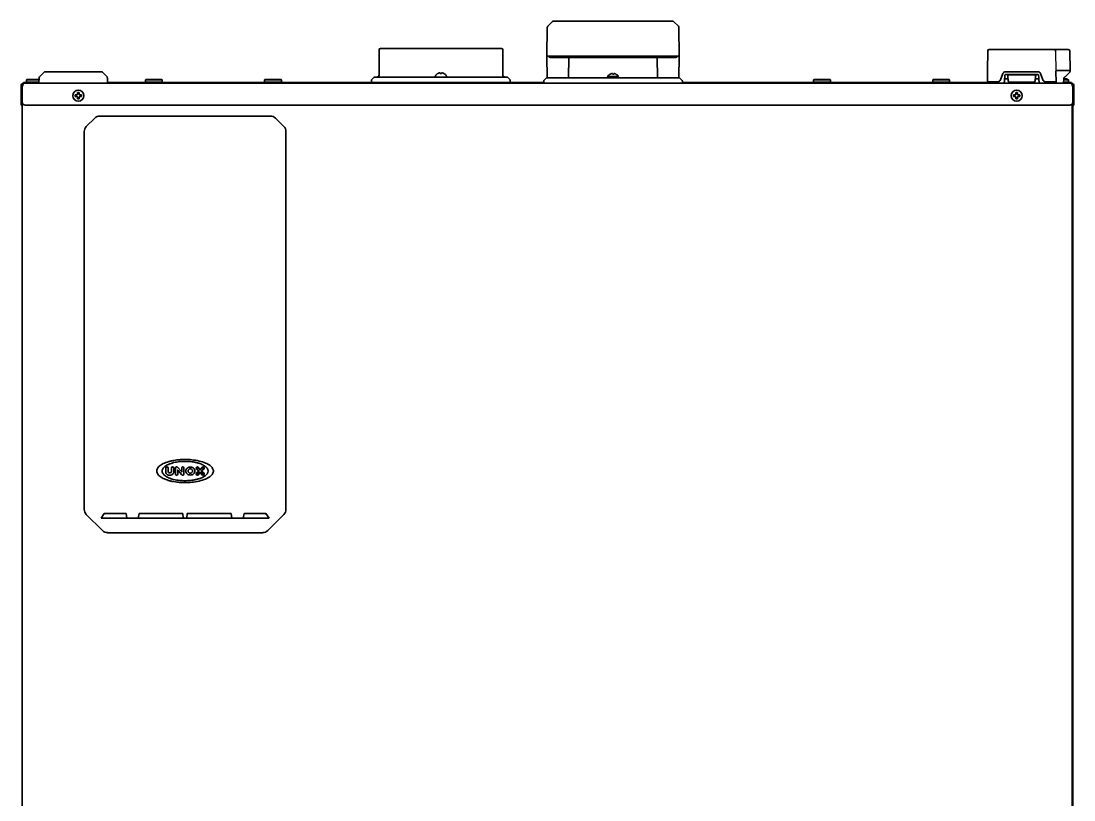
# Model space of a CAD drawing. Header units: inches. Extents: x 90 to 4162, y -443 to 3471.
# Drawn here: x 90 to 841, y 1754 to 2310 of the extents above; entities that cross this region are included whole.
import ezdxf

# ---------------------------------------------------------------- set-up
doc = ezdxf.new("R2010")
doc.units = ezdxf.units.IN
doc.layers.add('1', color=7, linetype='Continuous', true_color=0xffffff)

msp = doc.modelspace()

# ---------------------------------------------------------------- linework, layer by layer
msp.add_line((827.99, 2288.47), (828.25, 2273.44))
at = {"layer": '1', "color": 7, "linetype": 'Continuous', "lineweight": 35}
for p, q in [((469, 2309.47), (465.51, 2306.04)), ((469.7, 2309.76), (554.61, 2309.76)), ((558.8, 2306.04), (555.31, 2309.47)), ((465.21, 2305.35), (464.86, 2284.76)), ((559.46, 2284.76), (559.1, 2305.35)), ((345.1, 2289.26), (345.1, 2271.26)), ((345.1, 2289.26), (345.1, 2271.26)), ((351.2, 2290.26), (346.1, 2290.26)), ((351.2, 2290.26), (346.1, 2290.26)), ((351.2, 2290.26), (361.18, 2290.26)), ((351.2, 2290.26), (361.18, 2290.26)), ((361.18, 2290.26), (364.19, 2290.26)), ((361.18, 2290.26), (364.19, 2290.26)), ((364.19, 2290.26), (414.35, 2290.26)), ((364.19, 2290.26), (414.35, 2290.26)), ((414.35, 2290.26), (417.36, 2290.26)), ((414.35, 2290.26), (417.36, 2290.26)), ((417.36, 2290.26), (427.34, 2290.26)), ((417.36, 2290.26), (427.34, 2290.26)), ((432.44, 2290.26), (427.34, 2290.26)), ((432.44, 2290.26), (427.34, 2290.26)), ((433.44, 2271.26), (433.44, 2289.26)), ((433.44, 2271.26), (433.44, 2289.26)), ((779.62, 2288.47), (779.37, 2274.46)), ((780.62, 2289.46), (780.64, 2289.46)), ((780.64, 2289.46), (780.73, 2289.46)), ((780.76, 2289.46), (786.37, 2289.46)), ((786.37, 2289.46), (786.98, 2289.46)), ((788.93, 2289.46), (790.56, 2289.46)), ((792.37, 2289.46), (815.37, 2289.46)), ((817.19, 2289.46), (818.82, 2289.46)), ((820.76, 2289.46), (821.37, 2289.46)), ((821.37, 2289.46), (826.99, 2289.46)), ((826.99, 2289.46), (835.44, 2289.46)), ((835.44, 2289.46), (837.13, 2289.46)), ((838.13, 2288.47), (838.37, 2274.46)), ((512.16, 2284.76), (464.86, 2284.76)), ((464.86, 2284.76), (465.13, 2269.26)), ((556.64, 2283.76), (467.67, 2283.76)), ((480.65, 2283.76), (480.4, 2269.26)), ((559.46, 2284.76), (512.16, 2284.76)), ((543.91, 2269.26), (543.66, 2283.76)), ((559.18, 2269.26), (559.46, 2284.76)), ((102.79, 2269.88), (106.08, 2273.16)), ((106.79, 2273.46), (108.37, 2273.46)), ((108.37, 2273.46), (145.37, 2273.46)), ((145.37, 2273.46), (146.96, 2273.46)), ((150.95, 2269.88), (147.66, 2273.16)), ((385.27, 2270.36), (385.27, 2270.16)), ((386.97, 2272.2), (386.97, 2272.23)), ((391.57, 2272.23), (391.57, 2272.2)), ((393.27, 2270.16), (393.27, 2270.36)), ((508.16, 2269.86), (508.16, 2269.66)), ((509.86, 2271.71), (509.86, 2271.73)), ((514.46, 2271.73), (514.46, 2271.71)), ((516.16, 2269.66), (516.16, 2269.86)), ((779.37, 2266.46), (779.37, 2272.99)), ((790.49, 2272.26), (788.86, 2267.77)), ((815.37, 2273.58), (792.37, 2273.58)), ((814.94, 2271.71), (792.8, 2271.71)), ((793.84, 2271.46), (793.82, 2271.71)), ((793.84, 2271.46), (794.35, 2271.46)), ((793.9, 2270.96), (793.84, 2271.46)), ((793.98, 2270.19), (793.9, 2270.96)), ((794.31, 2267.01), (793.98, 2270.19)), ((813.4, 2271.46), (794.35, 2271.46)), ((813.4, 2271.46), (813.9, 2271.46)), ((813.77, 2270.19), (813.43, 2267.01)), ((813.85, 2270.96), (813.77, 2270.19)), ((813.9, 2271.46), (813.85, 2270.96)), ((813.9, 2271.46), (813.93, 2271.71)), ((818.88, 2267.77), (817.25, 2272.26)), ((828.25, 2273.44), (828.37, 2266.46)), ((836.32, 2274.46), (829.25, 2274.46)), ((834.66, 2269.75), (838.14, 2273.22)), ((838.37, 2274.46), (836.32, 2274.46)), ((838.37, 2274.46), (838.36, 2273.74)), ((89.57, 2263.54), (89.57, 2263.66)), ((89.57, 2262.7), (89.57, 2263.54)), ((89.57, 2262.7), (89.57, 2251.66)), ((90.37, 2263.54), (90.37, 2263.66)), ((90.37, 2263.54), (90.37, 2262.7)), ((90.37, 2262.7), (90.37, 2251.66)), ((90.47, 2262.7), (90.47, 2251.66)), ((90.71, 2263.66), (90.66, 2263.54)), ((91.37, 2265.96), (93.37, 2265.96)), ((91.37, 2265.46), (91.37, 2265.96)), ((91.62, 2265.46), (91.37, 2265.46)), ((91.62, 2265.46), (91.6, 2265.45)), ((91.62, 2265.46), (839.12, 2265.46)), ((93.62, 2267.96), (93.37, 2267.71)), ((102.45, 2267.71), (93.37, 2267.71)), ((93.37, 2267.71), (93.37, 2266.21)), ((93.37, 2266.21), (102.4, 2266.21)), ((93.37, 2266.21), (93.62, 2265.96)), ((102.39, 2265.96), (93.37, 2265.96)), ((102.46, 2267.96), (93.62, 2267.96)), ((102.37, 2265.46), (102.5, 2269.21)), ((151.24, 2269.21), (151.37, 2265.46)), ((151.35, 2265.96), (151.72, 2265.96)), ((151.72, 2265.96), (152.08, 2265.96)), ((287.96, 2265.96), (152.08, 2265.96)), ((178.62, 2267.96), (178.37, 2267.71)), ((190.37, 2267.71), (178.37, 2267.71)), ((178.37, 2267.71), (178.37, 2266.21)), ((178.37, 2266.21), (190.37, 2266.21)), ((178.37, 2266.21), (178.62, 2265.96)), ((190.12, 2267.96), (178.62, 2267.96)), ((190.37, 2267.71), (190.12, 2267.96)), ((190.12, 2265.96), (190.37, 2266.21)), ((190.37, 2266.21), (190.37, 2267.71)), ((263.62, 2267.96), (263.37, 2267.71)), ((275.37, 2267.71), (263.37, 2267.71)), ((263.37, 2267.71), (263.37, 2266.21)), ((263.37, 2266.21), (275.37, 2266.21)), ((263.37, 2266.21), (263.62, 2265.96)), ((275.12, 2267.96), (263.62, 2267.96)), ((275.37, 2267.71), (275.12, 2267.96)), ((275.12, 2265.96), (275.37, 2266.21)), ((275.37, 2266.21), (275.37, 2267.71)), ((287.96, 2265.96), (288.66, 2265.96)), ((288.66, 2265.96), (290.08, 2265.96)), ((290.08, 2265.96), (290.79, 2265.96)), ((339.77, 2265.96), (290.79, 2265.96)), ((339.77, 2267.34), (339.77, 2265.96)), ((339.77, 2267.34), (339.77, 2265.96)), ((339.77, 2265.96), (438.77, 2265.96)), ((339.77, 2265.96), (462.66, 2265.96)), ((341.48, 2269.46), (340.06, 2268.05)), ((341.48, 2269.46), (340.06, 2268.05)), ((342.18, 2269.76), (436.35, 2269.76)), ((342.18, 2269.76), (436.35, 2269.76)), ((438.48, 2268.05), (437.06, 2269.46)), ((438.48, 2268.05), (437.06, 2269.46)), ((438.77, 2265.96), (438.77, 2267.34)), ((438.77, 2265.96), (438.77, 2267.34)), ((462.66, 2266.84), (462.66, 2265.46)), ((462.66, 2266.84), (462.66, 2265.46)), ((464.36, 2268.96), (462.95, 2267.55)), ((464.36, 2268.96), (462.95, 2267.55)), ((465.07, 2269.26), (559.24, 2269.26)), ((465.07, 2269.26), (559.24, 2269.26)), ((561.36, 2267.55), (559.95, 2268.96)), ((561.36, 2267.55), (559.95, 2268.96)), ((639.96, 2265.96), (561.65, 2265.96)), ((561.66, 2265.46), (561.66, 2266.84)), ((561.66, 2265.46), (561.66, 2266.84)), ((639.96, 2265.96), (640.66, 2265.96)), ((640.66, 2265.96), (642.08, 2265.96)), ((642.08, 2265.96), (642.79, 2265.96)), ((778.66, 2265.96), (642.79, 2265.96)), ((655.62, 2267.96), (655.37, 2267.71)), ((655.37, 2267.71), (655.37, 2266.21)), ((667.37, 2267.71), (655.37, 2267.71)), ((655.37, 2266.21), (667.37, 2266.21)), ((655.37, 2266.21), (655.62, 2265.96)), ((667.12, 2267.96), (655.62, 2267.96)), ((667.37, 2267.71), (667.12, 2267.96)), ((667.12, 2265.96), (667.37, 2266.21)), ((667.37, 2266.21), (667.37, 2267.71)), ((740.62, 2267.96), (740.37, 2267.71)), ((740.37, 2267.71), (740.37, 2266.21)), ((752.37, 2267.71), (740.37, 2267.71)), ((740.37, 2266.21), (752.37, 2266.21)), ((740.37, 2266.21), (740.62, 2265.96)), ((752.12, 2267.96), (740.62, 2267.96)), ((752.37, 2267.71), (752.12, 2267.96)), ((752.12, 2265.96), (752.37, 2266.21)), ((752.37, 2266.21), (752.37, 2267.71)), ((778.66, 2265.96), (779.02, 2265.96)), ((779.02, 2265.96), (779.42, 2265.96)), ((779.38, 2266.19), (779.37, 2266.46)), ((786.37, 2266.46), (779.37, 2266.46)), ((786.98, 2266.46), (786.37, 2266.46)), ((791.64, 2268.46), (792.65, 2268.46)), ((794.16, 2268.46), (792.65, 2268.46)), ((795.3, 2266.11), (812.44, 2266.11)), ((815.1, 2268.46), (813.58, 2268.46)), ((815.1, 2268.46), (816.1, 2268.46)), ((821.37, 2266.46), (820.76, 2266.46)), ((828.37, 2266.46), (821.37, 2266.46)), ((828.37, 2266.46), (828.37, 2266.24)), ((833.86, 2268.71), (833.8, 2265.46)), ((833.81, 2266.21), (837.37, 2266.21)), ((837.37, 2265.96), (833.81, 2265.96)), ((837.12, 2267.96), (833.84, 2267.96)), ((837.37, 2267.71), (833.84, 2267.71)), ((833.85, 2268.43), (835.82, 2268.43)), ((837.37, 2267.71), (837.12, 2267.96)), ((837.12, 2265.96), (837.37, 2266.21)), ((837.37, 2266.21), (837.37, 2267.71)), ((839.37, 2265.96), (837.37, 2265.96)), ((839.14, 2265.45), (839.12, 2265.46)), ((839.12, 2265.46), (839.37, 2265.46)), ((839.37, 2265.96), (839.37, 2265.46)), ((840.08, 2263.54), (840.03, 2263.66)), ((840.27, 2262.7), (840.27, 2251.66)), ((840.37, 2263.66), (840.37, 2263.54)), ((840.37, 2262.7), (840.37, 2263.54)), ((840.37, 2262.7), (840.37, 2251.66)), ((841.17, 2263.66), (841.17, 2263.54)), ((841.17, 2263.54), (841.17, 2262.7)), ((841.17, 2262.7), (841.17, 2251.66)), ((90.37, 2261.71), (90.47, 2261.71)), ((129.97, 2258.76), (130.47, 2258.76)), ((130.47, 2258.76), (130.97, 2258.76)), ((799.77, 2258.76), (800.27, 2258.76)), ((800.27, 2258.76), (800.77, 2258.76)), ((840.27, 2261.71), (840.37, 2261.71)), ((89.57, 2249.66), (89.57, 2251.66)), ((90.37, 2249.66), (89.57, 2249.66)), ((90.37, 2251.66), (90.37, 2249.66)), ((90.37, 1254.96), (90.37, 2249.66)), ((838.27, 2249.66), (92.47, 2249.66)), ((130.47, 2254.16), (129.97, 2254.16)), ((130.97, 2254.16), (130.47, 2254.16)), ((800.27, 2254.16), (799.77, 2254.16)), ((800.77, 2254.16), (800.27, 2254.16)), ((839.87, 2250.46), (839.87, 1347.5)), ((840.37, 2249.66), (840.37, 2251.66)), ((840.37, 2249.66), (840.37, 1254.96)), ((841.17, 2249.66), (840.37, 2249.66)), ((841.17, 2249.66), (841.17, 2251.66)), ((136.13, 2234.42), (142.21, 2240.49)), ((145.75, 2241.96), (267.6, 2241.96)), ((271.13, 2240.49), (277.21, 2234.42)), ((134.67, 2230.88), (134.67, 1961.03)), ((278.67, 2230.88), (278.67, 1961.03)), ((192.85, 1990.53), (192.85, 1987.87)), ((194.56, 1988.08), (194.56, 1990.53)), ((196.91, 1990.53), (196.91, 1988.08)), ((198.62, 1987.87), (198.62, 1990.53)), ((199.93, 1990.8), (199.93, 1986.11)), ((200.86, 1991.39), (200.52, 1991.39)), ((200.52, 1985.53), (200.81, 1985.53)), ((204.24, 1987.8), (201.3, 1991.19)), ((201.4, 1986.11), (201.4, 1989.08)), ((201.48, 1989.11), (204.43, 1985.73)), ((204.33, 1990.8), (204.33, 1987.83)), ((204.87, 1985.53), (205.21, 1985.53)), ((205.21, 1991.39), (204.91, 1991.39)), ((205.79, 1986.11), (205.79, 1990.8)), ((214.77, 1989.72), (216, 1988.49)), ((216, 1988.42), (214.77, 1987.19)), ((216.75, 1988.46), (215.13, 1990.08)), ((215.13, 1986.83), (216.75, 1988.46)), ((215.79, 1990.74), (217.41, 1989.12)), ((217.41, 1987.8), (215.79, 1986.17)), ((217.38, 1989.87), (216.15, 1991.1)), ((216.15, 1985.81), (217.38, 1987.04)), ((217.41, 1989.12), (219.04, 1990.74)), ((219.04, 1986.17), (217.41, 1987.8)), ((218.67, 1991.1), (217.45, 1989.87)), ((217.45, 1987.04), (218.67, 1985.81)), ((219.7, 1990.08), (218.07, 1988.46)), ((218.07, 1988.46), (219.7, 1986.83)), ((218.83, 1988.49), (220.06, 1989.72)), ((220.06, 1987.19), (218.83, 1988.42)), ((147.72, 1945.92), (136.13, 1957.5)), ((146.76, 1954.75), (148.94, 1958.02)), ((146.76, 1954.75), (165.17, 1954.75)), ((149.24, 1958.05), (151.37, 1958.16)), ((152.07, 1958.17), (163.61, 1958.17)), ((164.61, 1958.12), (165.17, 1954.75)), ((165.17, 1954.75), (173.27, 1954.75)), ((173.27, 1954.75), (173.83, 1958.12)), ((173.27, 1954.75), (205.4, 1954.75)), ((174.83, 1958.17), (204.12, 1958.17)), ((205.12, 1958.12), (205.4, 1954.75)), ((205.4, 1954.75), (207.95, 1954.75)), ((208.23, 1958.12), (207.95, 1954.75)), ((207.95, 1954.75), (240.07, 1954.75)), ((209.23, 1958.17), (238.51, 1958.17)), ((239.51, 1958.12), (240.07, 1954.75)), ((240.07, 1954.75), (248.17, 1954.75)), ((248.17, 1954.75), (248.73, 1958.12)), ((248.17, 1954.75), (266.59, 1954.75)), ((249.73, 1958.17), (261.28, 1958.17)), ((261.97, 1958.16), (264.1, 1958.05)), ((264.41, 1958.02), (266.59, 1954.75)), ((277.21, 1957.5), (265.63, 1945.92)), ((151.25, 1944.45), (262.09, 1944.45))]:
    msp.add_line(p, q, dxfattribs=at)
for centre, radius in [((130.47, 2256.46), 4), ((800.27, 2256.46), 4), ((210.43, 1988.46), 1.59)]:
    msp.add_circle(centre, radius, dxfattribs=at)
for centre, radius, start, end in [((469.7, 2308.76), 1, 90, 134.5), ((554.61, 2308.76), 1, 45.5, 90), ((466.21, 2305.33), 1, 134.5, 179), ((558.1, 2305.33), 1, 1, 45.5), ((346.1, 2289.26), 1, 90, 180), ((346.1, 2289.26), 1, 90, 180), ((432.44, 2289.26), 1, 0, 90), ((432.44, 2289.26), 1, 0, 90), ((780.62, 2288.46), 1, 90, 179), ((826.99, 2288.46), 1, 1, 90), ((837.13, 2288.46), 1, 1, 90), ((103.5, 2269.17), 1, 135, 178), ((106.79, 2272.46), 1, 90, 135), ((146.96, 2272.46), 1, 45, 90), ((150.24, 2269.17), 1, 2, 45), ((343.6, 2271.26), 1.5, 270, 0), ((343.6, 2271.26), 1.5, 270, 0), ((385.67, 2270.36), 0.4, 149.69882, 180), ((385.67, 2270.16), 0.4, 180, 270), ((389.47, 2268.14), 4.8, 121.58373, 149.69882), ((389.27, 2268.45), 3.78, 90.00345, 97.60407), ((389.27, 2268.45), 3.78, 82.39595, 89.99653), ((389.07, 2268.14), 4.8, 30.30118, 58.41865), ((392.87, 2270.16), 0.4, 270, 0), ((392.87, 2270.36), 0.4, 0, 30.30118), ((434.94, 2271.26), 1.5, 180, 270), ((434.94, 2271.26), 1.5, 180, 270), ((829.25, 2273.46), 1, 90, 181), ((837.61, 2273.75), 0.75, 315, 359), ((92.47, 2262.7), 2, 155, 180), ((340.77, 2267.34), 1, 135, 180), ((340.77, 2267.34), 1, 135, 180), ((342.18, 2268.76), 1, 90, 135), ((342.18, 2268.76), 1, 90, 135), ((436.35, 2268.76), 1, 45, 90), ((436.35, 2268.76), 1, 45, 90), ((437.77, 2267.34), 1, 0, 45), ((437.77, 2267.34), 1, 0, 45), ((463.66, 2266.84), 1, 135, 180), ((463.66, 2266.84), 1, 135, 180), ((465.07, 2268.26), 1, 90, 135), ((465.07, 2268.26), 1, 90, 135), ((559.24, 2268.26), 1, 45, 90), ((559.24, 2268.26), 1, 45, 90), ((560.66, 2266.84), 1, 0, 45), ((560.66, 2266.84), 1, 0, 45), ((780.13, 2266.21), 0.75, 181, 270), ((795.3, 2267.11), 1, 186, 270), ((812.44, 2267.11), 1, 270, 354.00002), ((827.57, 2266.26), 0.8, 270, 359), ((834.86, 2268.67), 1, 116.76457, 179), ((833.96, 2270.46), 1, 296.76457, 315), ((835.82, 2267.43), 1, 31.9695, 90), ((838.27, 2262.7), 2, 0, 25), ((92.47, 2251.66), 2, 180, 270), ((838.27, 2251.66), 2, 270, 0), ((193.71, 1990.53), 0.854, 0, 180), ((195.05, 1987.87), 2.2, 180, 246.42182), ((195.73, 1989.43), 3.91, 246.42182, 293.57818), ((195.54, 1988.08), 0.976, 180, 262.33774), ((195.73, 1989.53), 2.44, 262.33774, 277.66226), ((195.93, 1988.08), 0.976, 277.66226, 0), ((197.76, 1990.53), 0.854, 0, 180), ((196.42, 1987.87), 2.2, 293.57818, 0), ((200.52, 1990.8), 0.586, 90, 180), ((200.52, 1986.11), 0.586, 180, 270), ((200.81, 1986.11), 0.586, 270, 0), ((200.86, 1990.8), 0.586, 40.99999, 90), ((201.45, 1989.08), 0.0488, 41.00004, 180), ((204.28, 1987.83), 0.0488, 221.00004, 0), ((204.91, 1990.8), 0.586, 90, 180), ((204.87, 1986.11), 0.586, 220.99999, 270), ((205.21, 1990.8), 0.586, 0, 90), ((205.21, 1986.11), 0.586, 270, 0), ((215.46, 1990.41), 0.976, 45, 225), ((215.46, 1986.5), 0.976, 135.00002, 315), ((215.46, 1990.41), 0.466, 45, 225), ((215.46, 1986.5), 0.466, 135.00003, 315), ((215.96, 1988.46), 0.0488, 315, 45), ((217.41, 1989.91), 0.0488, 225, 315), ((217.41, 1987.01), 0.0488, 45, 135), ((219.37, 1990.41), 0.976, 315, 134.99998), ((219.37, 1986.5), 0.976, 225, 45), ((218.86, 1988.46), 0.0488, 135, 225), ((219.37, 1990.41), 0.466, 315, 134.99997), ((219.37, 1986.5), 0.466, 225.00003, 44.99997)]:
    msp.add_arc(centre, radius, start, end, dxfattribs=at)
msp.add_ellipse((512.16, 2270.06), major_axis=(3.95, 0), ratio=0.008727, dxfattribs=at)
for centre, major_axis, ratio, start_param, end_param in [((792.8, 2270.71), (-1, 0), 1, 4.712389, 4.92927), ((814.94, 2270.71), (-0.994, 0.111), 1, 4.606666, 4.823547), ((512.16, 2269.26), (2.2, 0), 0.008727, 1.570796, 2.807111), ((512.16, 2269.26), (2.2, 0), 0.008727, 0.418715, 1.570796), ((145.75, 2236.95), (-3.54, 3.54), 0.998783, 5.498396, 6.283185), ((267.59, 2236.95), (-3.54, -3.54), 0.998783, 3.141593, 3.926382), ((139.67, 2230.88), (3.54, -3.54), 0.998783, 3.141593, 3.926382), ((273.67, 2230.88), (3.54, 3.54), 0.998783, 5.498396, 6.283185), ((139.67, 1961.04), (-3.54, -3.54), 0.998783, 5.498396, 6.283185), ((149.93, 1958.01), (-1, 0), 0.052336, 5.481019, 6.248327), ((152.07, 1958.12), (-1, 0), 0.052336, 4.712389, 5.481019), ((163.61, 1958.12), (-1, 0), 0.052336, 3.150307, 4.712389), ((174.83, 1958.12), (-1, 0), 0.052336, 4.712389, 6.274471), ((204.12, 1958.12), (-1, 0), 0.052336, 3.14595, 4.712389), ((209.23, 1958.12), (-1, 0), 0.052336, 4.712389, 6.278828), ((238.51, 1958.12), (-1, 0), 0.052336, 3.150307, 4.712389), ((249.73, 1958.12), (-1, 0), 0.052336, 4.712389, 6.274471), ((261.28, 1958.12), (-1, 0), 0.052336, 3.943759, 4.712389), ((263.41, 1958.01), (-1, 0), 0.052336, 3.176451, 3.943759), ((273.67, 1961.04), (-3.54, 3.54), 0.998783, 3.141593, 3.926382), ((151.26, 1949.46), (3.54, 3.54), 0.998783, 3.141593, 3.926382), ((262.09, 1949.46), (3.54, -3.54), 0.998783, 5.498396, 6.283185)]:
    msp.add_ellipse(centre, major_axis=major_axis, ratio=ratio, start_param=start_param, end_param=end_param, dxfattribs=at)
for points, knots in [([(786.98, 2289.46), (787.14, 2289.46), (787.31, 2289.46), (787.63, 2289.46), (787.79, 2289.46), (788.12, 2289.46), (788.28, 2289.46), (788.52, 2289.46), (788.6, 2289.46), (788.72, 2289.46), (788.76, 2289.46), (788.85, 2289.46), (788.89, 2289.46), (788.93, 2289.46)], [0, 0, 0, 0, 0.25, 0.25, 0.5, 0.5, 0.75, 0.75, 0.875, 0.875, 0.9375, 0.9375, 1, 1, 1, 1]), ([(790.56, 2289.46), (790.59, 2289.46), (790.63, 2289.46), (790.71, 2289.46), (790.82, 2289.46), (790.93, 2289.46), (791.16, 2289.46), (791.31, 2289.46), (791.77, 2289.46), (792.07, 2289.46), (792.37, 2289.46)], [0, 0, 0, 0, 0.0625, 0.0625, 0.125, 0.25, 0.25, 0.5, 0.5, 1, 1, 1, 1]), ([(815.37, 2289.46), (815.67, 2289.46), (815.98, 2289.46), (816.43, 2289.46), (816.58, 2289.46), (816.81, 2289.46), (816.88, 2289.46), (817, 2289.46), (817.04, 2289.46), (817.11, 2289.46), (817.15, 2289.46), (817.19, 2289.46)], [0, 0, 0, 0, 0.5, 0.5, 0.75, 0.75, 0.875, 0.875, 0.9375, 0.9375, 1, 1, 1, 1]), ([(818.82, 2289.46), (818.86, 2289.46), (818.9, 2289.46), (818.98, 2289.46), (819.02, 2289.46), (819.14, 2289.46), (819.22, 2289.46), (819.46, 2289.46), (819.63, 2289.46), (819.95, 2289.46), (820.11, 2289.46), (820.44, 2289.46), (820.6, 2289.46), (820.76, 2289.46)], [0, 0, 0, 0, 0.0625, 0.0625, 0.125, 0.125, 0.25, 0.25, 0.5, 0.5, 0.75, 0.75, 1, 1, 1, 1]), ([(465.94, 2284.74), (465.94, 2284.73), (465.95, 2284.72), (465.96, 2284.71), (465.97, 2284.69), (465.98, 2284.68), (465.99, 2284.66), (466, 2284.65), (466.01, 2284.63), (466.01, 2284.62), (466.02, 2284.6), (466.03, 2284.59), (466.04, 2284.57), (466.06, 2284.56), (466.07, 2284.54), (466.08, 2284.53), (466.09, 2284.52), (466.1, 2284.5), (466.11, 2284.49), (466.12, 2284.48), (466.13, 2284.46), (466.14, 2284.45), (466.15, 2284.44), (466.17, 2284.42), (466.18, 2284.41), (466.19, 2284.4), (466.2, 2284.39), (466.21, 2284.37), (466.23, 2284.36), (466.24, 2284.35), (466.25, 2284.34), (466.26, 2284.33), (466.27, 2284.31), (466.29, 2284.3), (466.3, 2284.29), (466.31, 2284.28), (466.32, 2284.27), (466.34, 2284.26), (466.35, 2284.25), (466.36, 2284.24), (466.37, 2284.23), (466.39, 2284.22), (466.4, 2284.21), (466.41, 2284.2), (466.42, 2284.19), (466.44, 2284.18), (466.45, 2284.17), (466.46, 2284.16), (466.47, 2284.15), (466.48, 2284.14), (466.5, 2284.14), (466.51, 2284.13), (466.52, 2284.12), (466.53, 2284.11), (466.55, 2284.1), (466.56, 2284.09), (466.57, 2284.09), (466.58, 2284.08), (466.6, 2284.07), (466.61, 2284.06), (466.62, 2284.06), (466.63, 2284.05), (466.64, 2284.04), (466.66, 2284.04), (466.67, 2284.03), (466.68, 2284.02), (466.69, 2284.02), (466.71, 2284.01), (466.74, 2283.99), (466.77, 2283.97), (466.81, 2283.95), (466.85, 2283.94), (466.89, 2283.92), (466.92, 2283.91), (466.96, 2283.89), (467, 2283.88), (467.04, 2283.86), (467.07, 2283.85), (467.11, 2283.84), (467.15, 2283.83), (467.19, 2283.82), (467.23, 2283.81), (467.26, 2283.8), (467.3, 2283.79), (467.34, 2283.79), (467.38, 2283.78), (467.42, 2283.77), (467.45, 2283.77), (467.49, 2283.77), (467.53, 2283.76), (467.56, 2283.76), (467.6, 2283.76), (467.64, 2283.76), (467.66, 2283.76), (467.67, 2283.76)], [0, 0, 0, 0, 0.011672, 0.023259, 0.03476, 0.046176, 0.057505, 0.068749, 0.079908, 0.09098, 0.101967, 0.112867, 0.123682, 0.134411, 0.145054, 0.155611, 0.166082, 0.176467, 0.186766, 0.196979, 0.207106, 0.217146, 0.227101, 0.23697, 0.246752, 0.256449, 0.266059, 0.275583, 0.285021, 0.294373, 0.303639, 0.312819, 0.321912, 0.33092, 0.339841, 0.348677, 0.357426, 0.36609, 0.374667, 0.383158, 0.391564, 0.399883, 0.408116, 0.416263, 0.424325, 0.4323, 0.44019, 0.447994, 0.455712, 0.463344, 0.47089, 0.478351, 0.485726, 0.493015, 0.500218, 0.507336, 0.514368, 0.521315, 0.528176, 0.534951, 0.541641, 0.548246, 0.554765, 0.561199, 0.567547, 0.573811, 0.579988, 0.586081, 0.604999, 0.623671, 0.642098, 0.660281, 0.67822, 0.695916, 0.713369, 0.73058, 0.74755, 0.76428, 0.780769, 0.79702, 0.813033, 0.828809, 0.844349, 0.859653, 0.874723, 0.88956, 0.904165, 0.918538, 0.932682, 0.946598, 0.960286, 0.973748, 0.986986, 1, 1, 1, 1]), ([(556.64, 2283.76), (556.64, 2283.76), (556.66, 2283.76), (556.67, 2283.76), (556.69, 2283.76), (556.71, 2283.76), (556.73, 2283.76), (556.75, 2283.76), (556.76, 2283.76), (556.78, 2283.76), (556.8, 2283.76), (556.82, 2283.77), (556.84, 2283.77), (556.86, 2283.77), (556.88, 2283.77), (556.89, 2283.77), (556.91, 2283.78), (556.93, 2283.78), (556.95, 2283.78), (556.97, 2283.79), (556.99, 2283.79), (557.01, 2283.79), (557.02, 2283.8), (557.04, 2283.8), (557.06, 2283.8), (557.08, 2283.81), (557.1, 2283.81), (557.12, 2283.82), (557.14, 2283.82), (557.16, 2283.83), (557.18, 2283.83), (557.19, 2283.84), (557.21, 2283.84), (557.23, 2283.85), (557.25, 2283.86), (557.27, 2283.86), (557.29, 2283.87), (557.31, 2283.88), (557.32, 2283.88), (557.34, 2283.89), (557.36, 2283.9), (557.38, 2283.9), (557.4, 2283.91), (557.42, 2283.92), (557.44, 2283.93), (557.45, 2283.93), (557.47, 2283.94), (557.49, 2283.95), (557.51, 2283.96), (557.53, 2283.97), (557.54, 2283.98), (557.56, 2283.99), (557.58, 2284), (557.6, 2284), (557.62, 2284.01), (557.63, 2284.02), (557.65, 2284.03), (557.67, 2284.04), (557.69, 2284.05), (557.7, 2284.06), (557.72, 2284.08), (557.74, 2284.09), (557.76, 2284.1), (557.78, 2284.11), (557.8, 2284.12), (557.82, 2284.14), (557.84, 2284.15), (557.86, 2284.17), (557.88, 2284.18), (557.9, 2284.2), (557.92, 2284.21), (557.94, 2284.23), (557.96, 2284.25), (557.98, 2284.26), (558, 2284.28), (558.02, 2284.3), (558.04, 2284.32), (558.06, 2284.34), (558.08, 2284.36), (558.1, 2284.38), (558.12, 2284.4), (558.14, 2284.42), (558.16, 2284.44), (558.18, 2284.46), (558.2, 2284.49), (558.22, 2284.51), (558.24, 2284.53), (558.25, 2284.56), (558.27, 2284.58), (558.29, 2284.61), (558.31, 2284.63), (558.32, 2284.66), (558.34, 2284.69), (558.35, 2284.71), (558.36, 2284.73), (558.37, 2284.74)], [0, 0, 0, 0, 0.00651, 0.01307, 0.019681, 0.026343, 0.033056, 0.03982, 0.046635, 0.053501, 0.060419, 0.067389, 0.07441, 0.081484, 0.088609, 0.095787, 0.103017, 0.1103, 0.117636, 0.125024, 0.132465, 0.139959, 0.147506, 0.155106, 0.16276, 0.170467, 0.178228, 0.186042, 0.193911, 0.201833, 0.209809, 0.217839, 0.225924, 0.234062, 0.242255, 0.250503, 0.258805, 0.267162, 0.275573, 0.28404, 0.292561, 0.301137, 0.309768, 0.318455, 0.327196, 0.335993, 0.344846, 0.353753, 0.362716, 0.371735, 0.38081, 0.38994, 0.399125, 0.408367, 0.417664, 0.42659, 0.435804, 0.445304, 0.455092, 0.465168, 0.475531, 0.486183, 0.497122, 0.50835, 0.519867, 0.531672, 0.543766, 0.556149, 0.568821, 0.581782, 0.595033, 0.608573, 0.622403, 0.636523, 0.650932, 0.665631, 0.68062, 0.695899, 0.711469, 0.727328, 0.743477, 0.759916, 0.776646, 0.793665, 0.810975, 0.828574, 0.846463, 0.864642, 0.883111, 0.90187, 0.920918, 0.940255, 0.959881, 0.979796, 1, 1, 1, 1]), ([(388.77, 2272.2), (388.77, 2272.33), (388.77, 2272.43), (388.77, 2272.57), (388.77, 2272.61), (388.77, 2272.69), (388.77, 2272.72), (388.77, 2272.75)], [0, 0, 0, 0, 0.5, 0.5, 0.75, 0.75, 1, 1, 1, 1]), ([(391.57, 2272.2), (391.37, 2272.33), (391.16, 2272.43), (390.83, 2272.57), (390.72, 2272.61), (390.5, 2272.69), (390.38, 2272.72), (390.27, 2272.75)], [0, 0, 0, 0, 0.5, 0.5, 0.75, 0.75, 1, 1, 1, 1]), ([(509.87, 2271.71), (509.72, 2271.64), (509.31, 2271.39), (508.74, 2270.83), (508.37, 2270.33), (508.21, 2270.06)], [0, 0, 0, 0, 0.20891, 0.604427, 1, 1, 1, 1]), ([(511.66, 2271.72), (511.66, 2271.84), (511.66, 2271.95), (511.66, 2272.09), (511.66, 2272.13), (511.66, 2272.2), (511.66, 2272.23), (511.66, 2272.26)], [0, 0, 0, 0, 0.5, 0.5, 0.75, 0.75, 1, 1, 1, 1]), ([(514.46, 2271.71), (514.25, 2271.83), (514.04, 2271.94), (513.72, 2272.08), (513.61, 2272.12), (513.38, 2272.19), (513.27, 2272.23), (513.16, 2272.26)], [0, 0, 0, 0, 0.5, 0.5, 0.75, 0.75, 1, 1, 1, 1]), ([(516.1, 2270.06), (515.94, 2270.33), (515.57, 2270.83), (515, 2271.39), (514.59, 2271.64), (514.44, 2271.72)], [0, 0, 0, 0, 0.394932, 0.789806, 1, 1, 1, 1]), ([(792.37, 2273.58), (791.96, 2273.58), (791.56, 2273.45), (790.89, 2272.98), (790.63, 2272.64), (790.49, 2272.26)], [0, 0, 0, 0, 0.5, 0.5, 1, 1, 1, 1]), ([(791.81, 2270.78), (791.76, 2270.04), (791.7, 2269.31), (791.6, 2267.85), (791.55, 2267.12), (791.5, 2266.39)], [0, 0, 0, 0, 0.5, 0.5, 1, 1, 1, 1]), ([(792.59, 2271.68), (792.54, 2271.67), (792.48, 2271.66), (792.41, 2271.63), (792.39, 2271.62), (792.34, 2271.59), (792.31, 2271.58), (792.24, 2271.54), (792.2, 2271.51), (792.14, 2271.46), (792.12, 2271.44), (792.08, 2271.4), (792.06, 2271.38), (792.01, 2271.32), (791.98, 2271.28), (791.94, 2271.21), (791.92, 2271.18), (791.91, 2271.15), (791.9, 2271.14), (791.89, 2271.11), (791.88, 2271.1), (791.86, 2271.04), (791.84, 2270.99), (791.82, 2270.88), (791.81, 2270.83), (791.81, 2270.78)], [0, 0, 0, 0, 0.125, 0.125, 0.1875, 0.1875, 0.25, 0.25, 0.375, 0.375, 0.4375, 0.4375, 0.5, 0.5, 0.625, 0.625, 0.6875, 0.6875, 0.71875, 0.71875, 0.75, 0.75, 0.875, 0.875, 1, 1, 1, 1]), ([(815.94, 2270.78), (815.93, 2270.83), (815.92, 2270.88), (815.91, 2270.96), (815.9, 2270.99), (815.88, 2271.04), (815.87, 2271.06), (815.84, 2271.14), (815.82, 2271.19), (815.78, 2271.25), (815.76, 2271.28), (815.73, 2271.32), (815.71, 2271.34), (815.66, 2271.4), (815.62, 2271.44), (815.56, 2271.49), (815.54, 2271.51), (815.51, 2271.53), (815.5, 2271.54), (815.47, 2271.55), (815.46, 2271.56), (815.4, 2271.59), (815.31, 2271.64), (815.21, 2271.67), (815.15, 2271.68)], [0, 0, 0, 0, 0.125, 0.125, 0.1875, 0.1875, 0.25, 0.25, 0.375, 0.375, 0.4375, 0.4375, 0.5, 0.5, 0.625, 0.625, 0.6875, 0.6875, 0.71875, 0.71875, 0.75, 0.75, 0.875, 1, 1, 1, 1]), ([(817.25, 2272.26), (817.11, 2272.64), (816.85, 2272.98), (816.18, 2273.45), (815.78, 2273.58), (815.37, 2273.58)], [0, 0, 0, 0, 0.5, 0.5, 1, 1, 1, 1]), ([(816.24, 2266.39), (816.19, 2267.12), (816.14, 2267.85), (816.04, 2269.31), (815.99, 2270.04), (815.94, 2270.78)], [0, 0, 0, 0, 0.5, 0.5, 1, 1, 1, 1]), ([(91.22, 2265.45), (91, 2265.43), (90.78, 2265.37), (90.38, 2265.18), (90.2, 2265.04), (89.9, 2264.71), (89.78, 2264.52), (89.61, 2264.1), (89.57, 2263.88), (89.57, 2263.66)], [0, 0, 0, 0, 0.25, 0.25, 0.5, 0.5, 0.75, 0.75, 1, 1, 1, 1]), ([(91.04, 2264.6), (91, 2264.59), (90.97, 2264.57), (90.88, 2264.53), (90.82, 2264.5), (90.72, 2264.42), (90.68, 2264.38), (90.59, 2264.29), (90.56, 2264.24), (90.49, 2264.13), (90.46, 2264.08), (90.42, 2263.96), (90.4, 2263.9), (90.38, 2263.78), (90.37, 2263.72), (90.37, 2263.66)], [0, 0, 0, 0, 0.092302, 0.092302, 0.243585, 0.243585, 0.394868, 0.394868, 0.546151, 0.546151, 0.697434, 0.697434, 0.848717, 0.848717, 1, 1, 1, 1]), ([(91.6, 2265.45), (91.56, 2265.44), (91.52, 2265.42), (91.45, 2265.36), (91.41, 2265.32), (91.34, 2265.22), (91.3, 2265.17), (91.23, 2265.03), (91.19, 2264.96), (91.12, 2264.79), (91.08, 2264.7), (91.01, 2264.52), (90.97, 2264.41), (90.9, 2264.21), (90.86, 2264.1), (90.79, 2263.88), (90.75, 2263.77), (90.71, 2263.66)], [0, 0, 0, 0, 0.125, 0.125, 0.25, 0.25, 0.375, 0.375, 0.5, 0.5, 0.625, 0.625, 0.75, 0.75, 0.875, 0.875, 1, 1, 1, 1]), ([(508.16, 2269.64), (508.16, 2269.62), (508.16, 2269.55), (508.2, 2269.45), (508.27, 2269.37), (508.34, 2269.31), (508.4, 2269.28), (508.43, 2269.28), (508.44, 2269.27)], [0, 0, 0, 0, 0.135651, 0.390433, 0.598157, 0.774684, 0.921362, 1, 1, 1, 1]), ([(791.5, 2266.39), (791.5, 2266.38), (791.5, 2266.37), (791.5, 2266.36), (791.49, 2266.33), (791.49, 2266.31), (791.48, 2266.26), (791.48, 2266.23), (791.46, 2266.17), (791.45, 2266.14), (791.43, 2266.09), (791.42, 2266.06), (791.38, 2265.97), (791.35, 2265.92), (791.3, 2265.86), (791.29, 2265.84), (791.27, 2265.82), (791.26, 2265.81), (791.23, 2265.77), (791.21, 2265.75), (791.14, 2265.69), (791.09, 2265.65), (791.01, 2265.6), (790.99, 2265.58), (790.93, 2265.55), (790.87, 2265.53), (790.81, 2265.51), (790.77, 2265.49), (790.75, 2265.49), (790.72, 2265.48), (790.71, 2265.48), (790.63, 2265.46), (790.57, 2265.46), (790.5, 2265.46)], [0, 0, 0, 0, 0.015625, 0.015625, 0.03125, 0.0625, 0.0625, 0.125, 0.125, 0.1875, 0.1875, 0.25, 0.25, 0.375, 0.375, 0.40625, 0.40625, 0.4375, 0.4375, 0.5, 0.5, 0.625, 0.625, 0.6875, 0.6875, 0.75, 0.8125, 0.8125, 0.84375, 0.84375, 0.875, 0.875, 1, 1, 1, 1]), ([(817.24, 2265.46), (817.18, 2265.46), (817.11, 2265.46), (817.04, 2265.48), (817.02, 2265.48), (816.99, 2265.49), (816.98, 2265.49), (816.93, 2265.51), (816.87, 2265.53), (816.81, 2265.55), (816.76, 2265.58), (816.73, 2265.6), (816.65, 2265.65), (816.6, 2265.69), (816.53, 2265.75), (816.51, 2265.77), (816.48, 2265.81), (816.47, 2265.82), (816.45, 2265.84), (816.44, 2265.86), (816.4, 2265.92), (816.36, 2265.97), (816.32, 2266.06), (816.31, 2266.08), (816.29, 2266.14), (816.28, 2266.17), (816.27, 2266.23), (816.26, 2266.26), (816.25, 2266.31), (816.25, 2266.33), (816.25, 2266.36), (816.24, 2266.37), (816.24, 2266.38), (816.24, 2266.39)], [0, 0, 0, 0, 0.125, 0.125, 0.15625, 0.15625, 0.1875, 0.1875, 0.25, 0.3125, 0.3125, 0.375, 0.375, 0.5, 0.5, 0.5625, 0.5625, 0.59375, 0.59375, 0.625, 0.625, 0.75, 0.75, 0.8125, 0.8125, 0.875, 0.875, 0.9375, 0.9375, 0.96875, 0.984375, 0.984375, 1, 1, 1, 1]), ([(820.76, 2266.46), (820.35, 2266.46), (819.95, 2266.58), (819.28, 2267.05), (819.02, 2267.39), (818.88, 2267.77)], [0, 0, 0, 0, 0.5, 0.5, 1, 1, 1, 1]), ([(840.03, 2263.66), (839.99, 2263.77), (839.96, 2263.88), (839.88, 2264.1), (839.85, 2264.21), (839.77, 2264.41), (839.73, 2264.52), (839.66, 2264.7), (839.62, 2264.79), (839.55, 2264.96), (839.51, 2265.03), (839.44, 2265.17), (839.4, 2265.22), (839.33, 2265.32), (839.29, 2265.36), (839.22, 2265.42), (839.18, 2265.44), (839.14, 2265.45)], [0, 0, 0, 0, 0.125, 0.125, 0.25, 0.25, 0.375, 0.375, 0.5, 0.5, 0.625, 0.625, 0.75, 0.75, 0.875, 0.875, 1, 1, 1, 1]), ([(841.17, 2263.66), (841.17, 2263.88), (841.13, 2264.1), (840.97, 2264.52), (840.85, 2264.71), (840.54, 2265.04), (840.36, 2265.18), (839.96, 2265.37), (839.74, 2265.43), (839.52, 2265.45)], [0, 0, 0, 0, 0.25, 0.25, 0.5, 0.5, 0.75, 0.75, 1, 1, 1, 1]), ([(840.37, 2263.66), (840.37, 2263.72), (840.37, 2263.78), (840.34, 2263.9), (840.33, 2263.96), (840.28, 2264.08), (840.25, 2264.13), (840.19, 2264.24), (840.15, 2264.29), (840.07, 2264.38), (840.02, 2264.42), (839.92, 2264.5), (839.87, 2264.53), (839.78, 2264.57), (839.74, 2264.59), (839.71, 2264.6)], [0, 0, 0, 0, 0.151283, 0.151283, 0.302566, 0.302566, 0.453849, 0.453849, 0.605132, 0.605132, 0.756415, 0.756415, 0.907698, 0.907698, 1, 1, 1, 1]), ([(128.17, 2256.96), (128.37, 2256.96), (128.58, 2256.96), (128.91, 2256.96), (129.02, 2256.96), (129.24, 2256.96), (129.36, 2256.96), (129.47, 2256.96)], [0, 0, 0, 0, 0.5, 0.5, 0.75, 0.75, 1, 1, 1, 1]), ([(129.97, 2254.16), (129.97, 2254.36), (129.97, 2254.57), (129.97, 2254.89), (129.97, 2255), (129.97, 2255.23), (129.97, 2255.34), (129.97, 2255.46)], [0, 0, 0, 0, 0.5, 0.5, 0.75, 0.75, 1, 1, 1, 1]), ([(130.97, 2258.76), (130.97, 2258.55), (130.97, 2258.34), (130.97, 2258.02), (130.97, 2257.91), (130.97, 2257.69), (130.97, 2257.57), (130.97, 2257.46)], [0, 0, 0, 0, 0.5, 0.5, 0.75, 0.75, 1, 1, 1, 1]), ([(132.77, 2255.96), (132.57, 2255.96), (132.36, 2255.96), (132.03, 2255.96), (131.92, 2255.96), (131.7, 2255.96), (131.59, 2255.96), (131.47, 2255.96)], [0, 0, 0, 0, 0.5, 0.5, 0.75, 0.75, 1, 1, 1, 1]), ([(797.97, 2256.96), (798.17, 2256.96), (798.38, 2256.96), (798.71, 2256.96), (798.82, 2256.96), (799.04, 2256.96), (799.16, 2256.96), (799.27, 2256.96)], [0, 0, 0, 0, 0.5, 0.5, 0.75, 0.75, 1, 1, 1, 1]), ([(799.77, 2254.16), (799.77, 2254.36), (799.77, 2254.57), (799.77, 2254.89), (799.77, 2255), (799.77, 2255.23), (799.77, 2255.34), (799.77, 2255.46)], [0, 0, 0, 0, 0.5, 0.5, 0.75, 0.75, 1, 1, 1, 1]), ([(800.77, 2258.76), (800.77, 2258.55), (800.77, 2258.34), (800.77, 2258.02), (800.77, 2257.91), (800.77, 2257.69), (800.77, 2257.57), (800.77, 2257.46)], [0, 0, 0, 0, 0.5, 0.5, 0.75, 0.75, 1, 1, 1, 1]), ([(802.57, 2255.96), (802.37, 2255.96), (802.16, 2255.96), (801.83, 2255.96), (801.72, 2255.96), (801.5, 2255.96), (801.39, 2255.96), (801.27, 2255.96)], [0, 0, 0, 0, 0.5, 0.5, 0.75, 0.75, 1, 1, 1, 1]), ([(206.67, 1996.72), (206.41, 1996.72), (205.28, 1996.71), (203.33, 1996.63), (200.89, 1996.4), (198.98, 1996.11), (197.56, 1995.84), (196.58, 1995.62), (195.62, 1995.38), (194.38, 1995.03), (192.86, 1994.51), (191.14, 1993.78), (189.6, 1992.92), (188.29, 1991.94), (187.01, 1990.6), (186.47, 1989.28), (186.47, 1988.46)], [0, 0, 0, 0, 0.033335, 0.145917, 0.251541, 0.348807, 0.394053, 0.436976, 0.478837, 0.520775, 0.603982, 0.684692, 0.760911, 0.830895, 0.893647, 1, 1, 1, 1]), ([(190.3, 1988.46), (190.3, 1988.72), (190.38, 1989.27), (190.88, 1990.46), (192.34, 1991.96), (195.02, 1993.43), (198.64, 1994.58), (202.64, 1995.23), (205.39, 1995.36), (206.67, 1995.36)], [0, 0, 0, 0, 0.040839, 0.086559, 0.202268, 0.362209, 0.565935, 0.797654, 1, 1, 1, 1]), ([(226.87, 1988.46), (226.87, 1988.77), (226.78, 1989.43), (226.15, 1990.86), (224.34, 1992.66), (221.04, 1994.41), (216.58, 1995.78), (211.65, 1996.56), (208.25, 1996.72), (206.67, 1996.72)], [0, 0, 0, 0, 0.039878, 0.0847, 0.199189, 0.358922, 0.563349, 0.796366, 1, 1, 1, 1]), ([(206.67, 1995.36), (206.88, 1995.36), (207.8, 1995.35), (209.38, 1995.29), (211.36, 1995.09), (212.9, 1994.85), (214.05, 1994.62), (214.85, 1994.44), (215.62, 1994.24), (216.63, 1993.95), (217.86, 1993.52), (219.26, 1992.9), (220.85, 1991.98), (222.43, 1990.67), (223.04, 1989.14), (223.04, 1988.46)], [0, 0, 0, 0, 0.033137, 0.14506, 0.250089, 0.346848, 0.391878, 0.43461, 0.476302, 0.51809, 0.601078, 0.681714, 0.758061, 0.891333, 1, 1, 1, 1]), ([(186.47, 1988.46), (186.47, 1987.63), (187.01, 1986.32), (188.29, 1984.97), (189.6, 1983.99), (191.14, 1983.14), (192.86, 1982.4), (194.38, 1981.89), (195.62, 1981.53), (196.58, 1981.29), (197.56, 1981.08), (198.98, 1980.8), (200.89, 1980.52), (203.33, 1980.29), (205.28, 1980.2), (206.41, 1980.19), (206.67, 1980.19)], [0, 0, 0, 0, 0.106353, 0.169105, 0.239089, 0.315308, 0.396018, 0.479225, 0.521163, 0.563024, 0.605947, 0.651193, 0.748459, 0.854083, 0.966665, 1, 1, 1, 1]), ([(206.67, 1981.55), (205.39, 1981.55), (202.64, 1981.69), (198.64, 1982.34), (195.02, 1983.48), (192.34, 1984.95), (190.88, 1986.46), (190.38, 1987.65), (190.3, 1988.2), (190.3, 1988.46)], [0, 0, 0, 0, 0.202346, 0.434065, 0.637791, 0.797732, 0.913441, 0.959161, 1, 1, 1, 1]), ([(206.67, 1980.19), (208.25, 1980.19), (211.65, 1980.36), (216.58, 1981.13), (221.04, 1982.5), (224.34, 1984.25), (226.15, 1986.05), (226.78, 1987.49), (226.87, 1988.15), (226.87, 1988.46)], [0, 0, 0, 0, 0.203634, 0.436651, 0.641078, 0.800811, 0.9153, 0.960122, 1, 1, 1, 1]), ([(223.04, 1988.46), (223.04, 1987.77), (222.43, 1986.24), (220.85, 1984.93), (219.26, 1984.01), (217.86, 1983.4), (216.63, 1982.97), (215.62, 1982.67), (214.85, 1982.47), (214.05, 1982.29), (212.9, 1982.06), (211.36, 1981.82), (209.38, 1981.63), (207.8, 1981.56), (206.88, 1981.55), (206.67, 1981.55)], [0, 0, 0, 0, 0.108667, 0.241939, 0.318286, 0.398922, 0.48191, 0.523698, 0.56539, 0.608122, 0.653152, 0.749911, 0.85494, 0.966863, 1, 1, 1, 1]), ([(213.73, 1988.46), (213.73, 1988.83), (213.55, 1989.61), (212.8, 1990.57), (211.7, 1991.19), (210.43, 1991.41), (209.16, 1991.19), (208.06, 1990.57), (207.32, 1989.61), (207.14, 1988.83), (207.14, 1988.46)], [0, 0, 0, 0, 0.117152, 0.239047, 0.367351, 0.5, 0.632649, 0.760953, 0.882848, 1, 1, 1, 1]), ([(207.14, 1988.46), (207.14, 1988.08), (207.32, 1987.3), (208.06, 1986.35), (209.16, 1985.72), (210.43, 1985.5), (211.7, 1985.72), (212.8, 1986.35), (213.55, 1987.3), (213.73, 1988.08), (213.73, 1988.46)], [0, 0, 0, 0, 0.117152, 0.239047, 0.367351, 0.5, 0.632649, 0.760953, 0.882848, 1, 1, 1, 1]), ([(146.8, 1954.81), (146.82, 1954.79), (146.84, 1954.77), (146.86, 1954.74), (146.87, 1954.74), (146.87, 1954.74)], [0, 0, 0, 0, 0.824749, 0.824749, 1, 1, 1, 1]), ([(266.47, 1954.74), (266.48, 1954.74), (266.48, 1954.74), (266.51, 1954.77), (266.53, 1954.79), (266.54, 1954.81)], [0, 0, 0, 0, 0.148926, 0.148926, 1, 1, 1, 1])]:
    msp.add_open_spline(points, degree=3, knots=knots, dxfattribs=at)
for points, degree in [([(388.27, 2272.75), (388.21, 2272.74), (388.11, 2272.71), (387.94, 2272.66), (387.79, 2272.6), (387.63, 2272.54), (387.48, 2272.47), (387.32, 2272.4), (387.16, 2272.31), (387.03, 2272.24), (386.97, 2272.2)], 3), ([(388.77, 2272.75), (388.74, 2272.76), (388.7, 2272.76), (388.63, 2272.77), (388.55, 2272.77), (388.48, 2272.77), (388.41, 2272.77), (388.34, 2272.76), (388.29, 2272.76), (388.27, 2272.75)], 3), ([(390.27, 2272.75), (390.24, 2272.76), (390.19, 2272.76), (390.12, 2272.77), (390.05, 2272.77), (389.98, 2272.77), (389.91, 2272.77), (389.84, 2272.76), (389.79, 2272.76), (389.77, 2272.75)], 3), ([(389.77, 2272.75), (389.77, 2272.74), (389.77, 2272.71), (389.77, 2272.66), (389.77, 2272.6), (389.77, 2272.54), (389.77, 2272.47), (389.77, 2272.4), (389.77, 2272.31), (389.77, 2272.24), (389.77, 2272.2)], 3), ([(511.16, 2272.26), (511.1, 2272.24), (510.99, 2272.21), (510.83, 2272.16), (510.67, 2272.11), (510.52, 2272.04), (510.37, 2271.98), (510.21, 2271.9), (510.04, 2271.82), (509.92, 2271.75), (509.86, 2271.71)], 3), ([(511.66, 2272.26), (511.63, 2272.26), (511.58, 2272.27), (511.5, 2272.27), (511.43, 2272.28), (511.36, 2272.27), (511.29, 2272.27), (511.22, 2272.27), (511.18, 2272.26), (511.16, 2272.26)], 3), ([(512.66, 2271.72), (512.49, 2271.74), (512.16, 2271.77), (511.82, 2271.74), (511.66, 2271.72)], 3), ([(513.16, 2272.26), (513.13, 2272.26), (513.08, 2272.27), (513.01, 2272.27), (512.94, 2272.27), (512.87, 2272.28), (512.8, 2272.27), (512.73, 2272.27), (512.68, 2272.26), (512.66, 2272.26)], 3), ([(512.66, 2272.26), (512.66, 2272.25), (512.66, 2272.22), (512.66, 2272.17), (512.66, 2272.11), (512.66, 2272.05), (512.66, 2271.99), (512.66, 2271.92), (512.66, 2271.83), (512.66, 2271.76), (512.66, 2271.72)], 3), ([(779.37, 2272.99), (779.37, 2273.92), (779.37, 2274.46), (779.37, 2274.46)], 3), ([(90.37, 2263.66), (89.57, 2263.66)], 1), ([(91.37, 2265.46), (91.32, 2265.46), (91.27, 2265.45), (91.22, 2265.45)], 3), ([(788.86, 2267.77), (788.58, 2266.99), (787.81, 2266.46), (786.98, 2266.46)], 3), ([(839.52, 2265.45), (839.47, 2265.45), (839.42, 2265.46), (839.37, 2265.46)], 3), ([(840.37, 2263.66), (841.17, 2263.66)], 1), ([(128.17, 2255.96), (128.17, 2256.12), (128.17, 2256.46), (128.17, 2256.79), (128.17, 2256.96)], 3), ([(129.47, 2255.96), (129.42, 2255.96), (129.31, 2255.96), (129.15, 2255.96), (128.99, 2255.96), (128.83, 2255.96), (128.68, 2255.96), (128.52, 2255.96), (128.36, 2255.96), (128.24, 2255.96), (128.17, 2255.96)], 3), ([(129.47, 2256.96), (129.5, 2256.98), (129.55, 2257.03), (129.62, 2257.11), (129.69, 2257.18), (129.76, 2257.25), (129.83, 2257.32), (129.9, 2257.39), (129.95, 2257.43), (129.97, 2257.46)], 3), ([(129.97, 2255.46), (129.95, 2255.48), (129.9, 2255.53), (129.83, 2255.6), (129.76, 2255.67), (129.69, 2255.74), (129.61, 2255.81), (129.54, 2255.89), (129.5, 2255.93), (129.47, 2255.96)], 3), ([(129.97, 2257.46), (129.97, 2257.51), (129.97, 2257.62), (129.97, 2257.78), (129.97, 2257.94), (129.97, 2258.09), (129.97, 2258.25), (129.97, 2258.4), (129.97, 2258.57), (129.97, 2258.69), (129.97, 2258.76)], 3), ([(130.97, 2257.46), (130.99, 2257.43), (131.04, 2257.39), (131.11, 2257.31), (131.19, 2257.24), (131.26, 2257.17), (131.33, 2257.1), (131.4, 2257.03), (131.45, 2256.98), (131.47, 2256.96)], 3), ([(131.47, 2255.96), (131.45, 2255.93), (131.39, 2255.88), (131.32, 2255.81), (131.25, 2255.73), (131.18, 2255.66), (131.11, 2255.59), (131.04, 2255.53), (130.99, 2255.48), (130.97, 2255.46)], 3), ([(130.97, 2255.46), (130.97, 2255.4), (130.97, 2255.29), (130.97, 2255.13), (130.97, 2254.97), (130.97, 2254.82), (130.97, 2254.67), (130.97, 2254.51), (130.97, 2254.34), (130.97, 2254.22), (130.97, 2254.16)], 3), ([(131.47, 2256.96), (131.53, 2256.96), (131.63, 2256.96), (131.8, 2256.96), (131.95, 2256.96), (132.11, 2256.96), (132.26, 2256.96), (132.42, 2256.96), (132.58, 2256.96), (132.71, 2256.96), (132.77, 2256.96)], 3), ([(132.77, 2256.96), (132.77, 2256.79), (132.77, 2256.46), (132.77, 2256.12), (132.77, 2255.96)], 3), ([(797.97, 2255.96), (797.97, 2256.12), (797.97, 2256.46), (797.97, 2256.79), (797.97, 2256.96)], 3), ([(799.27, 2255.96), (799.22, 2255.96), (799.11, 2255.96), (798.95, 2255.96), (798.79, 2255.96), (798.63, 2255.96), (798.48, 2255.96), (798.32, 2255.96), (798.16, 2255.96), (798.04, 2255.96), (797.97, 2255.96)], 3), ([(799.27, 2256.96), (799.3, 2256.98), (799.35, 2257.03), (799.42, 2257.11), (799.49, 2257.18), (799.56, 2257.25), (799.63, 2257.32), (799.7, 2257.39), (799.75, 2257.43), (799.77, 2257.46)], 3), ([(799.77, 2255.46), (799.75, 2255.48), (799.7, 2255.53), (799.63, 2255.6), (799.56, 2255.67), (799.49, 2255.74), (799.41, 2255.81), (799.34, 2255.89), (799.3, 2255.93), (799.27, 2255.96)], 3), ([(799.77, 2257.46), (799.77, 2257.51), (799.77, 2257.62), (799.77, 2257.78), (799.77, 2257.94), (799.77, 2258.09), (799.77, 2258.25), (799.77, 2258.4), (799.77, 2258.57), (799.77, 2258.69), (799.77, 2258.76)], 3), ([(800.77, 2257.46), (800.79, 2257.43), (800.84, 2257.39), (800.91, 2257.31), (800.99, 2257.24), (801.06, 2257.17), (801.13, 2257.1), (801.2, 2257.03), (801.25, 2256.98), (801.27, 2256.96)], 3), ([(801.27, 2255.96), (801.25, 2255.93), (801.19, 2255.88), (801.12, 2255.81), (801.05, 2255.73), (800.98, 2255.66), (800.91, 2255.59), (800.84, 2255.53), (800.79, 2255.48), (800.77, 2255.46)], 3), ([(800.77, 2255.46), (800.77, 2255.4), (800.77, 2255.29), (800.77, 2255.13), (800.77, 2254.97), (800.77, 2254.82), (800.77, 2254.67), (800.77, 2254.51), (800.77, 2254.34), (800.77, 2254.22), (800.77, 2254.16)], 3), ([(801.27, 2256.96), (801.33, 2256.96), (801.43, 2256.96), (801.6, 2256.96), (801.75, 2256.96), (801.91, 2256.96), (802.06, 2256.96), (802.22, 2256.96), (802.38, 2256.96), (802.51, 2256.96), (802.57, 2256.96)], 3), ([(802.57, 2256.96), (802.57, 2256.79), (802.57, 2256.46), (802.57, 2256.12), (802.57, 2255.96)], 3)]:
    msp.add_open_spline(points, degree=degree, dxfattribs=at)

doc.saveas('drawing.dxf')
